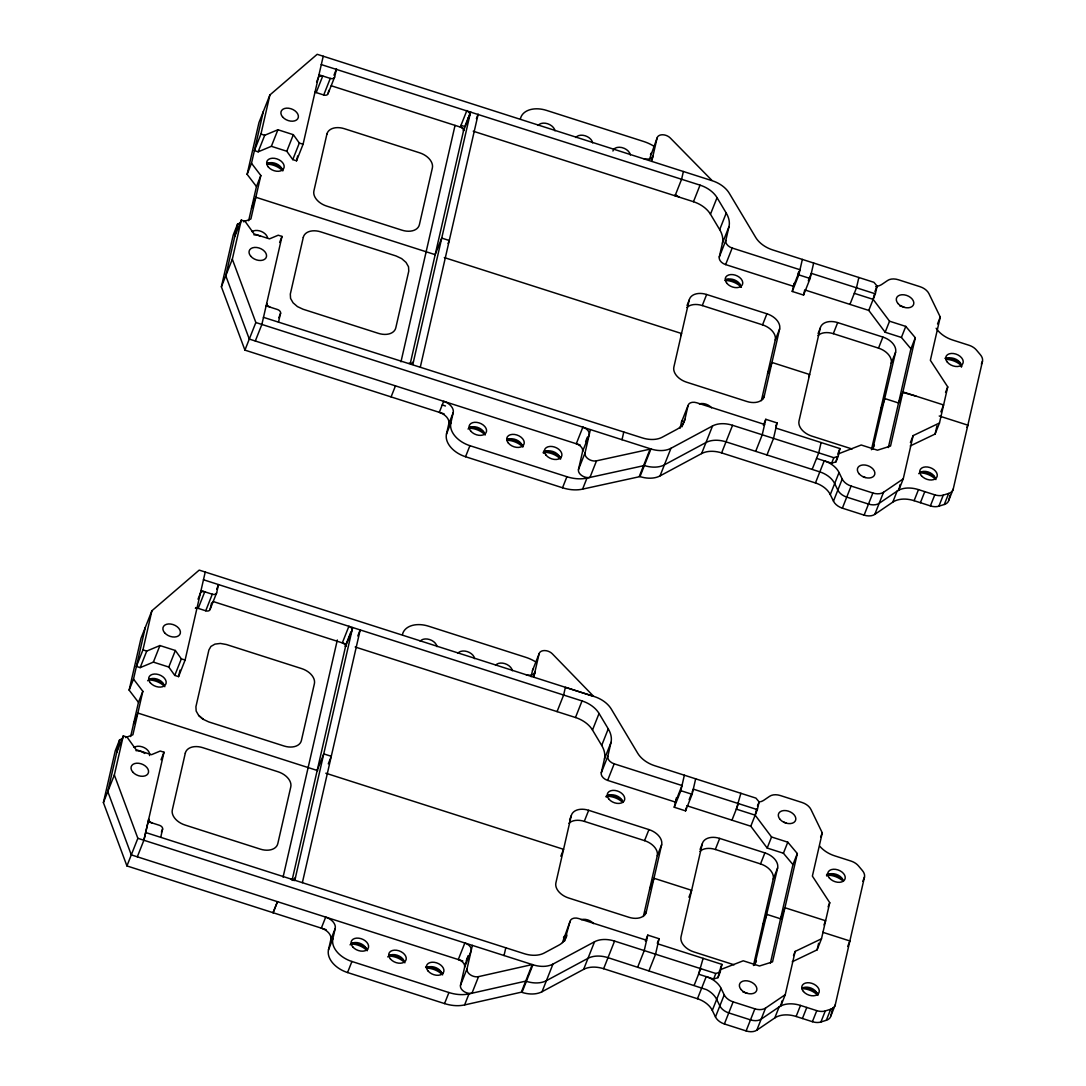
<?xml version="1.0" encoding="UTF-8"?>
<svg xmlns="http://www.w3.org/2000/svg" width="1086" height="1086" viewBox="0 0 1086 1086"><rect width="100%" height="100%" fill="white"/><g stroke="black" fill="none" stroke-linecap="round" stroke-linejoin="round"><path stroke-width="1.5" d="M651.736 161.38L657.071 138.044A7.928 5.254 21.6 0 1 662.487 134.759A7.928 5.254 21.6 0 1 670.347 138.058L712.28 180.751A23.797 15.774 21.6 0 1 729.29 193.281L755.666 237.386A23.797 15.774 21.6 0 0 772.675 249.916L873.931 282.319L877.108 286.093L875.343 293.831L868.773 310.42L885.158 332.248L901.407 337.447L910.937 348.81L888.348 447.554M412.829 364.462L470.645 111.722M590.377 429.594L585.042 452.916L578.485 469.491A7.928 5.254 21.6 0 0 581.757 475.559A7.928 5.254 21.6 0 0 589.956 477.406L596.513 460.831L650.935 448.966A23.797 15.774 21.6 0 0 670.958 448.301L712.538 425.956A23.797 15.774 21.6 0 1 732.561 425.291L833.817 457.681L838.175 456.31L839.94 448.572L775.893 428.088M326.153 929.697L126.926 865.936L103.401 802.608L115.252 750.847L119.623 739.797L122.569 738.684M130.646 736.539L138.465 702.357L129.139 690.139L140.976 638.364L151.904 610.753L199.213 570.109L593.621 696.343L552.367 653.853A7.928 5.254 21.6 0 0 544.507 650.568A7.928 5.254 21.6 0 0 539.077 653.84L532.52 670.415L531.095 676.632M444.12 413.888L244.92 350.126L221.395 286.813L233.232 235.038L237.617 223.987L240.563 222.888M248.64 220.729L256.459 186.548L247.119 174.33L258.97 122.569L269.898 94.957L317.193 54.3L711.601 180.534M119.623 739.797L107.785 791.558L131.297 854.886L462.812 961.001M129.139 690.139L133.51 679.089L145.348 627.314M237.617 223.987L225.766 275.763L249.291 339.076L580.141 444.988M247.119 174.33L251.504 163.28L263.341 111.519M103.401 802.608L114.342 774.997L123.288 735.887L127.048 737.095L136.103 749.734L151.524 754.675L160.253 751.023L164.013 752.231L143.881 840.238L137.325 856.813M205.24 572.023L185.109 660.057L178.552 676.619L174.778 675.411L168.792 667.048L153.37 662.121L140.175 667.632L136.402 666.424L142.958 649.862L151.904 610.753M221.395 286.813L232.323 259.201L241.268 220.091L245.042 221.3L254.083 233.938L269.504 238.866L278.247 235.214L282.007 236.422L261.875 324.442L255.305 341.004M323.221 56.228L303.089 144.248L296.532 160.809L292.772 159.601L286.785 151.253L271.364 146.311L258.156 151.823L254.395 150.615L260.952 134.053L269.898 94.957M133.51 679.089L142.836 691.307L132.886 734.815L125.514 737.584M251.504 163.28L260.83 175.498L250.88 219.005L243.508 221.775M178.552 676.619L180.032 670.103M296.532 160.809L297.645 155.95M657.912 943.883L721.946 964.382L720.181 972.119L715.823 973.49L614.567 941.087A23.797 15.774 21.6 0 0 594.544 941.766L552.964 964.096A23.797 15.774 21.6 0 1 532.941 964.775L143.881 840.252L148.728 819.088A3.964 2.634 21.6 0 0 151.904 822.876M195.684 607.563L205.729 610.78A3.964 2.634 21.6 0 0 210.087 609.409L211.594 602.811M314.696 92.296A3.964 2.634 21.6 0 1 316.189 92.568L323.723 94.984A3.964 2.634 21.4 0 0 328.081 93.6L328.827 90.301M160.714 837.333L162.601 829.08A3.964 2.634 21.6 0 0 159.425 825.292L148.13 821.668M210.087 609.409L216.643 592.847L218.53 584.594L216.738 589.114M266.111 305.872L277.419 309.496A3.964 2.634 21.6 0 1 280.595 313.27L278.464 322.148M328.081 93.6L334.637 77.038L336.524 68.785L333.986 75.206M283.079 877.135L337.325 639.993M400.965 361.814L455.048 125.392M292.039 880.42L346.095 644.093L350.859 632.038M410.25 363.593L464.089 128.284M345.497 646.672L352.068 630.097A3.964 2.634 21.6 0 0 348.891 626.31L342.321 642.885A3.964 2.634 21.6 0 1 345.497 646.672L346.095 644.093L213.06 601.495M467.862 119.813L468.46 117.234L464.767 126.56M294.835 880.257L352.651 627.518M302.37 882.674L360.185 629.934L357.796 635.962M420.363 366.878L478.179 114.125L476.387 118.645M472.383 945.39L467.048 968.726A7.928 5.254 21.6 0 0 470.333 974.794A7.928 5.254 21.6 0 0 478.532 976.64L532.262 964.558L521.321 992.183L464.604 1004.93A31.087 20.593 21.6 0 1 444.554 1003.586L347.547 972.54A23.797 15.774 21.6 0 1 328.488 949.829L330.85 939.512L335.221 928.462A11.905 7.887 21.6 0 0 325.691 917.113L321.32 928.15A11.905 7.887 21.6 0 1 330.85 939.512M936.146 328.243A23.797 15.774 21.6 0 0 952.693 340.04L968.983 345.253A11.905 7.887 21.6 0 1 976.463 350.086L980.414 354.783A11.905 7.887 21.6 0 1 982.463 361.312L953.25 489.012L948.879 500.062A11.905 7.887 21.6 0 1 944.318 504.474L938.901 506.185A11.905 7.887 21.6 0 1 930.39 505.9L914.1 500.687A23.797 15.774 21.6 0 0 892.76 502.153L874.787 514.384A11.905 7.887 21.6 0 1 864.117 515.131L842.369 508.167A11.905 7.887 21.6 0 1 833.464 501.162L830.288 494.605A19.833 13.141 21.6 0 0 815.45 482.944L721.62 452.903A23.797 15.774 21.6 0 0 701.597 453.581L660.016 475.912A23.797 15.774 21.6 0 1 639.993 476.591L582.598 489.121A31.087 20.593 21.6 0 1 562.534 487.777L465.541 456.731A23.797 15.774 21.6 0 1 446.482 434.02L448.83 423.703L453.215 412.653A11.905 7.887 21.6 0 0 443.672 401.304L439.301 412.354A11.905 7.887 21.6 0 1 448.83 423.703M328.488 949.829L332.859 938.779L335.221 928.462M446.482 434.02L450.853 422.97L453.215 412.653M478.532 976.64L471.962 993.215A7.928 5.254 21.6 0 1 463.776 991.369A7.928 5.254 21.6 0 1 460.491 985.301L465.826 961.965M578.485 469.491L583.223 448.735M649.374 159.574L657.071 138.044M526.208 674.759A7.928 5.254 21.6 0 0 534.923 672.017L533.742 677.175L539.077 653.84M504.026 955.531L505.805 947.793M622.02 439.721L623.785 431.984M683.379 171.507L681.601 179.244L675.044 195.806L473.238 131.216M571.236 815.79L555.896 882.85A15.869 10.521 21.6 0 0 568.602 897.986L628.875 917.276A15.869 10.521 21.6 0 0 646.306 911.792L661.645 844.732A15.869 10.521 21.6 0 0 648.939 829.595L588.666 810.305A15.869 10.521 21.6 0 0 571.236 815.79L569.593 819.944M689.216 299.994L673.877 367.041A15.869 10.521 21.6 0 0 686.596 382.191L746.869 401.481A15.869 10.521 21.6 0 0 764.3 395.983L779.639 328.936A15.869 10.521 21.6 0 0 766.92 313.786L706.647 294.496A15.869 10.521 21.6 0 0 689.216 299.994L687.031 305.519M562.467 942.485L570.082 921.308A7.928 5.254 21.6 0 1 578.797 918.566L646.604 940.272M610.997 742.444L607.834 756.25A7.928 5.254 21.6 0 0 614.187 763.825L681.994 785.531L675.438 802.092L607.631 780.386A7.928 5.254 21.6 0 1 601.277 772.825L604.44 759.005L610.997 742.444A31.738 21.028 21.6 0 0 608.255 728.855L599.051 713.461A23.797 15.774 21.6 0 0 582.042 700.932L203.462 579.761M680.107 428.223L681.506 422.074L688.062 405.512A7.928 5.254 21.6 0 1 696.778 402.77L764.598 424.463M728.991 226.635L725.828 240.454A7.928 5.254 21.6 0 0 732.181 248.029L799.988 269.735L793.432 286.297L725.624 264.59A7.928 5.254 21.6 0 1 719.271 257.015L722.421 243.21L728.991 226.635A31.738 21.028 21.6 0 0 726.235 213.06L717.045 197.666A23.797 15.774 21.6 0 0 700.036 185.136L321.212 64.576M564.53 941.155L570.082 921.308M681.927 426.852L684.913 419.332L688.062 405.512M643.387 916.462L657.274 855.782L661.645 844.732M761.381 400.653L775.255 339.986L779.639 328.936M695.664 778.825L692.121 794.3L685.565 810.875L674.257 807.251L676.456 797.681M813.658 263.029L810.115 278.505L803.559 295.066L792.251 291.455L794.11 283.351M797.803 275.247L798.481 272.301M648.98 970.775L655.55 954.2L659.08 938.725L647.785 935.114L644.242 950.589L637.686 967.151M674.257 807.251L680.827 790.689L684.356 775.214M766.974 454.966L773.531 438.405L777.074 422.929L765.779 419.305L762.236 434.78L755.68 451.355M792.251 291.455L798.807 274.88L802.35 259.405M685.565 810.875L686.271 807.78M803.559 295.066L804.726 289.908L868.773 310.42M754.729 965.006L777.617 868.013A15.869 10.521 21.6 0 0 764.897 852.877L719.692 838.406A15.869 10.521 21.6 0 0 702.262 843.903L681.031 936.743A15.869 10.521 21.6 0 0 693.737 951.879L734.095 964.802M872.723 449.197L895.597 352.217A15.869 10.521 21.6 0 0 882.891 337.067L837.686 322.596A15.869 10.521 21.6 0 0 820.256 328.094L799.024 420.934A15.869 10.521 21.6 0 0 811.731 436.083L852.089 448.993M812.247 469.152L818.735 452.862L821.097 442.545M720.181 972.119L717.995 977.644L713.638 979.015L698.569 974.196L703.117 958.354M721.335 969.296L743.231 960.798L759.467 965.997L772.54 961.884L797.328 853.555L787.798 842.193L771.549 836.994L755.164 815.165L736.322 809.138L740.869 793.296L654.682 765.711A23.797 15.774 21.6 0 1 637.686 753.195L611.296 709.077A23.797 15.774 21.6 0 0 594.3 696.56L565.385 687.316L563.62 695.054L557.064 711.615M858.85 277.5L856.487 287.804L849.944 304.379M717.995 977.644L719.76 969.907M755.164 815.165L756.575 808.975M816.55 458.387L831.632 463.206L835.989 461.835L837.048 457.192M839.94 448.572L837.754 454.097L861.225 445.002L877.461 450.201L890.534 446.075L915.308 337.746L905.778 326.397L889.543 321.198L873.144 299.356L874.216 294.713M770.422 963.078L792.943 864.605L783.413 853.243L767.178 848.044L750.793 826.215L757.349 809.64L759.114 801.902L755.937 798.115L740.869 793.296M753.467 965.508L773.232 879.063L777.617 868.013M871.447 449.713L891.226 363.267L895.597 352.217M526.384 981.337A23.797 15.774 21.6 0 0 546.407 980.672L587.988 958.327A23.797 15.774 21.6 0 1 608.011 957.662L706.619 989.685A19.833 13.141 21.6 0 1 716.679 999.364L719.855 1005.907A11.905 7.887 21.6 0 0 728.747 1012.912L750.507 1019.876A11.905 7.887 21.6 0 0 761.177 1019.143L780.888 1005.717L781.988 1000.912M450.853 422.97A23.797 15.774 21.6 0 0 469.912 445.681L566.906 476.727A31.087 20.593 21.6 0 0 586.969 478.084L644.378 465.541A23.797 15.774 21.6 0 0 664.401 464.862L705.981 442.518A23.797 15.774 21.6 0 1 726.005 441.853L819.835 471.881A19.833 13.141 21.6 0 1 834.672 483.555L837.835 490.112A11.905 7.887 21.6 0 0 846.741 497.103L868.488 504.067A11.905 7.887 21.6 0 0 879.158 503.334L898.869 489.908L900.104 484.532M780.888 1005.717L785.259 994.667L795.156 951.417L821.491 938.806L829.745 902.697L812.382 876.103L822.278 832.853L810.97 809.504A11.905 7.887 21.6 0 0 802.079 802.5L780.318 795.536A11.905 7.887 21.6 0 0 769.648 796.282L764.123 800.043A19.833 13.141 21.6 0 1 760.512 801.753M898.869 489.908L903.24 478.858L913.136 435.608L939.471 422.997L947.739 386.901L930.363 360.308L940.259 317.044L928.964 293.695A11.905 7.887 21.6 0 0 920.059 286.704L898.312 279.74A11.905 7.887 21.6 0 0 887.642 280.473L882.103 284.233A19.833 13.141 21.6 0 1 875.655 286.595M792.237 961.762L817.106 949.856L818.613 943.286M910.231 445.952L935.1 434.047L936.974 425.848M532.941 964.775L521.999 992.387A23.797 15.774 21.6 0 0 542.036 991.722L583.616 969.377A23.797 15.774 21.6 0 1 603.64 968.712L697.47 998.74A19.833 13.141 21.6 0 1 712.307 1010.414L715.47 1016.958A11.905 7.887 21.6 0 0 724.376 1023.962L746.123 1030.926A11.905 7.887 21.6 0 0 756.793 1030.193L774.766 1017.949A23.797 15.774 21.6 0 1 796.119 1016.482L812.396 1021.695A11.905 7.887 21.6 0 0 820.907 1021.994L826.324 1020.283A11.905 7.887 21.6 0 0 830.885 1015.872L832.758 1007.686M948.879 500.062L950.006 495.162M830.885 1015.872L835.27 1004.822L864.47 877.121A11.905 7.887 21.6 0 0 862.42 870.592L858.469 865.881A11.905 7.887 21.6 0 0 850.99 861.062L834.713 855.849A23.797 15.774 21.6 0 1 819.767 846.198M258.156 151.823L264.726 135.261L277.921 129.75L293.342 134.691L299.329 143.04L303.089 144.248M234.712 236.653L241.268 220.091M271.364 146.311L277.921 129.75M256.459 186.548L260.83 175.498M251.477 208.308L255.862 197.258L435.174 254.653L441.73 238.092L449.265 240.495L448.07 243.508M286.785 151.253L293.342 134.691M316.596 81.898L318.904 76.468L322.746 76.006L316.189 92.568M292.772 159.601L299.329 143.04M323.723 94.984L330.28 78.409A3.964 2.634 21.6 0 0 334.637 77.038M279.618 242.449L282.007 236.422M244.92 350.126L255.848 322.515L232.323 259.201M263.396 317.329L642.22 437.875A23.797 15.774 21.6 0 0 662.243 437.21L676.754 429.418A31.738 21.028 21.6 0 0 684.913 419.332M140.175 667.632L146.732 651.071L159.927 645.546L175.348 650.487L181.335 658.849L185.109 660.057M278.803 317.791L280.595 313.27M116.731 752.449L123.288 735.887M153.37 662.121L159.927 645.546M138.465 702.357L142.836 691.307M133.497 724.104L137.868 713.054L317.791 770.653M168.792 667.048L175.348 650.487M198.019 599.2L200.394 593.173A3.964 2.634 21.6 0 1 204.752 591.789L198.195 608.364A3.964 2.634 21.6 0 0 195.358 608.269M174.778 675.411L181.335 658.849M205.729 610.78L212.286 594.218A3.964 2.634 21.6 0 0 216.643 592.847M161.04 759.752L164.013 752.231M126.926 865.936L137.854 838.311L114.342 774.997M161.42 832.093L162.601 829.08M468.69 116.65L469.668 114.179M463.491 130.863L470.048 114.302M425.685 252.889L426.133 251.762M391.082 396.919L395.467 385.869M317.18 770.463L323.75 753.888L331.284 756.304L328.298 763.838M294.238 880.692L295.433 877.678A3.964 2.634 21.6 0 1 291.075 879.049M465.541 456.731L469.912 445.681M651.722 159.221L652.917 156.208M347.547 972.54L351.918 961.49A23.797 15.774 21.6 0 1 332.859 938.779M562.534 487.777L566.906 476.727M585.598 441.649L587.39 437.129M710.461 214.227A23.797 15.774 21.6 0 0 693.465 201.724L700.036 185.136M582.598 489.121L586.969 478.084M717.045 197.666L710.475 214.227L719.679 229.621A31.738 21.028 21.6 0 1 722.421 243.21M533.728 675.03L534.923 672.017M719.679 229.621L726.235 213.06M680.678 335.723L681.546 333.524L444.323 257.586M719.271 257.015L725.828 240.454M686.895 307.46A15.869 10.521 21.6 0 1 702.275 305.546L706.647 294.496M639.315 476.374L650.256 448.749L255.848 322.515M639.993 476.591L650.935 448.966M725.624 264.59L732.181 248.029M444.554 1003.586L448.925 992.536A31.087 20.593 21.6 0 0 468.976 993.88L525.705 981.133M660.016 475.912L670.958 448.301M460.491 985.301L467.048 968.726M604.44 759.005A31.738 21.028 21.6 0 0 601.698 745.43L592.494 730.023A23.797 15.774 21.6 0 0 575.485 717.507L582.042 700.932M464.604 1004.93L468.976 993.88M701.597 453.581L712.538 425.956M592.494 730.023L599.051 713.461M775.255 339.986A15.869 10.521 21.6 0 0 762.548 324.85L766.92 313.786M601.698 745.43L608.255 728.855M560.824 856.23L563.566 849.32L325.814 773.218M721.62 452.903L732.561 425.291M601.277 772.825L607.834 756.25M568.901 823.269A15.869 10.521 21.6 0 1 584.282 821.355L588.666 810.305M767.585 373.516L771.97 362.452L809.64 374.521L808.758 376.733M607.631 780.386L614.187 763.825M808.31 280.88L811.296 273.346L875.343 293.831M763.2 398.752L764.3 395.983M763.39 425.332L765.779 419.305M542.036 991.722L552.964 964.096M775.879 425.943L777.074 422.929M818.07 333.619L820.256 328.094M817.934 335.574A15.869 10.521 21.6 0 1 833.301 333.66L837.686 322.596M583.616 969.377L594.544 941.766M657.274 855.782A15.869 10.521 21.6 0 0 644.555 840.645L648.939 829.595M603.64 968.712L614.567 941.087M874.922 291.618L877.108 286.093M649.604 889.312L653.976 878.262L691.646 890.316L688.918 897.226M689.135 799.69L690.913 795.169M692.108 792.156L693.302 789.142L757.349 809.64M815.45 482.944L824.206 460.831A19.833 13.141 21.6 0 1 839.044 472.505L842.22 479.062A11.905 7.887 21.6 0 0 851.112 486.053L872.872 493.017A11.905 7.887 21.6 0 0 883.542 492.284L903.24 478.858M645.206 914.548L646.306 911.792M831.632 463.206L833.817 457.681M891.226 363.267A15.869 10.521 21.6 0 0 878.52 348.131L882.891 337.067M885.158 332.248L889.543 321.198M645.396 941.141L647.785 935.114M835.989 461.835L838.175 456.31M830.288 494.605L839.044 472.505M657.301 943.245L659.08 938.725M833.464 501.162L842.22 479.062M901.407 337.447L905.778 326.397M700.076 849.428L702.262 843.903M880.61 409.693L884.981 398.63L898.543 402.974L902.914 391.924L943.598 404.956L940.87 411.852M842.369 508.167L851.112 486.053M910.937 348.81L915.308 337.746M699.941 851.37A15.869 10.521 21.6 0 1 715.321 849.456L719.692 838.406M731.95 820.188L738.507 803.613M937.53 323.954L940.259 317.044M864.117 515.131L872.872 493.017M757.471 806.043L759.114 801.902M874.787 514.384L883.542 492.284M694.198 985.246L700.755 968.671M910.407 442.518L913.136 435.608M892.76 502.153L897.131 491.103A23.797 15.774 21.6 0 1 918.485 489.623L934.774 494.836A11.905 7.887 21.6 0 0 943.272 495.135L948.689 493.424A11.905 7.887 21.6 0 0 953.25 489.012M697.47 998.74L706.212 976.64A19.833 13.141 21.6 0 1 721.05 988.314L724.226 994.857A11.905 7.887 21.6 0 0 733.131 1001.862L754.879 1008.826A11.905 7.887 21.6 0 0 765.549 1008.093L785.259 994.667M945.539 392.426L947.739 386.901M713.638 979.015L715.823 973.49M773.232 879.063A15.869 10.521 21.6 0 0 760.526 863.927L764.897 852.877M767.178 848.044L771.549 836.994M720.317 968.522L721.946 964.382M935.1 434.047L939.471 422.997M712.307 1010.414L721.05 988.314M914.1 500.687L918.485 489.623M715.47 1016.958L724.226 994.857M920.412 502.696L924.783 491.646M783.413 853.243L787.798 842.193M981.377 364.081L982.463 361.312M762.616 925.489L766.987 914.439L781.336 919.027M724.376 1023.962L733.131 1001.862M930.39 505.9L934.774 494.836M792.943 864.605L797.328 853.555M966.988 427.368L967.857 425.169L939.227 415.992M938.901 506.185L943.272 495.135M944.318 504.474L948.689 493.424M780.549 918.783L784.934 907.733L825.618 920.752L823.975 924.892M820.636 836.994L822.278 832.853M746.123 1030.926L754.879 1008.826M756.793 1030.193L765.549 1008.093M793.513 955.558L795.156 951.417M774.766 1017.949L779.151 1006.898A23.797 15.774 21.6 0 1 800.491 1005.432L816.781 1010.645A11.905 7.887 21.6 0 0 825.292 1010.93L830.709 1009.233A11.905 7.887 21.6 0 0 835.27 1004.822M828.102 906.837L829.745 902.697M817.106 949.856L821.491 938.806M796.119 1016.482L800.491 1005.432M802.418 1018.505L806.803 1007.441M862.841 881.262L864.47 877.121M812.396 1021.695L816.781 1010.645M847.677 946.49L849.876 940.965L822.781 932.29M820.907 1021.994L825.292 1010.93M826.324 1020.283L830.709 1009.233M413.413 361.882L411.893 363.348L409.055 363.253M652.808 156.669L649.876 159.153L644.202 158.963M742.824 991.885L747.304 993.323M902.737 392.385L915.973 396.105M679.049 197.082L675.044 195.806L675.302 194.693L679.049 197.082L693.479 201.697M318.972 74.798L330.28 78.409M460.993 125.352L463.505 126.152M331.257 85.767L462.826 127.876M798.807 274.88L810.115 278.505M854.315 293.342L873.144 299.356M260.952 134.053L264.726 135.261M833.301 333.66L878.52 348.131M702.275 305.546L762.548 324.85M200.991 590.594L212.286 594.218M355.176 646.998L575.485 717.507M680.827 790.689L692.121 794.3M686.746 805.717L750.793 826.215M142.958 649.862L146.732 651.071M715.321 849.456L760.526 863.927M584.282 821.355L644.555 840.645M145.646 832.514L524.226 953.684A23.797 15.774 21.6 0 0 544.249 953.006L558.761 945.214A31.738 21.028 21.6 0 0 566.919 935.127M137.854 838.311L143.881 840.238M351.918 961.49L448.925 992.536M442.233 404.956L445.464 405.988M784.051 822.197L786.25 823.107M203.041 719.231L208.621 721.864L283.975 745.987A15.869 10.521 21.6 0 0 301.406 740.489L314.383 683.759A15.869 10.521 21.6 0 0 301.677 668.609L226.322 644.5L220.377 643.441L214.974 644.107L210.942 646.414L208.892 649.985L195.914 706.728L196.159 711.045L198.657 715.43L203.041 719.231L198.657 715.43M269.885 307.08L267.4 305.465L266.708 303.293M470.184 113.704L466.871 110.514L460.315 127.076A3.964 2.634 21.6 0 1 463.437 129.791L463.559 130.605M863.098 476.605A9.122 6.041 21.6 0 1 865.298 477.528M681.506 422.074A7.928 5.254 21.6 0 1 682.537 420.282M899.751 305.872A9.122 6.041 21.6 0 1 904.231 307.311M650.514 154.619A7.928 5.254 21.6 0 1 651.478 152.882M725.394 280.161A9.122 6.041 21.6 0 1 734.693 280.012A9.122 6.041 21.6 0 1 740.937 286.663M945.892 359.045A9.122 6.041 21.6 0 1 956.264 359.398A9.122 6.041 21.6 0 1 961.381 367.177M945.757 359.371A16.263 10.779 21.6 0 1 961.87 366.118M725.258 280.487A16.263 10.779 21.6 0 1 741.385 287.233M725.692 279.373A16.263 10.779 21.6 0 1 739.851 284.369M944.901 358.299A16.263 10.779 21.6 0 1 960.35 363.253M874.366 445.056A15.869 10.521 21.6 0 1 872.316 448.64M699.303 403.897A9.122 6.041 21.6 0 1 711.561 407.82M918.742 473.672A9.122 6.041 21.6 0 1 928.109 471.948A9.122 6.041 21.6 0 1 935.48 479.035M919.801 472.844A16.263 10.779 21.6 0 1 935.915 479.591M920.236 471.745A16.263 10.779 21.6 0 1 934.394 476.727M596.513 460.831A7.928 5.254 21.6 0 1 588.327 458.984A7.928 5.254 21.6 0 1 585.042 452.916M266.844 163.823A9.122 6.041 21.6 0 1 276.143 163.66A9.122 6.041 21.6 0 1 282.387 170.326M266.708 164.135A16.263 10.779 21.6 0 1 282.822 170.896M267.142 163.036A16.263 10.779 21.6 0 1 283.27 169.796M253.988 234.875A9.122 6.041 21.6 0 1 260.708 236.395M252.074 231.617A9.122 6.041 21.6 0 1 261.373 231.467A9.122 6.041 21.6 0 1 267.618 238.119M520.465 118.645A23.797 15.774 21.6 0 1 546.611 110.419L643.604 141.465A31.087 20.593 21.6 0 1 653.419 145.918M538.222 125.46A9.122 6.041 21.6 0 1 547.602 123.736A9.122 6.041 21.6 0 1 554.96 130.822M612.925 151.022A9.122 6.041 21.6 0 1 621.803 147.547A9.122 6.041 21.6 0 1 630.314 154.931M575.892 137.515A9.122 6.041 21.6 0 1 585.273 135.804A9.122 6.041 21.6 0 1 592.63 142.877M468.039 429.038A9.122 6.041 21.6 0 1 477.419 427.327A9.122 6.041 21.6 0 1 484.777 434.4M469.098 428.21A16.263 10.779 21.6 0 1 485.225 434.97M469.532 427.11A16.263 10.779 21.6 0 1 483.691 432.092M543.38 453.161A9.122 6.041 21.6 0 1 552.76 451.437A9.122 6.041 21.6 0 1 560.132 458.523M543.149 452.373A16.263 10.779 21.6 0 1 560.566 459.079M543.584 451.274A16.263 10.779 21.6 0 1 561 457.98M506.904 439.952A9.122 6.041 21.6 0 1 516.203 439.789A9.122 6.041 21.6 0 1 522.447 446.455M506.768 440.278A16.263 10.779 21.6 0 1 522.895 447.025M507.203 439.165A16.263 10.779 21.6 0 1 523.33 445.925M532.52 670.415A7.928 5.254 21.6 0 1 533.484 668.677M402.472 634.455A23.797 15.774 21.6 0 1 428.617 626.215L525.61 657.261A31.087 20.593 21.6 0 1 535.439 661.713M420.241 641.256A9.122 6.041 21.6 0 1 429.608 639.545A9.122 6.041 21.6 0 1 436.979 646.618M495.583 665.379A9.122 6.041 21.6 0 1 504.949 663.655A9.122 6.041 21.6 0 1 512.32 670.741M457.912 653.324A9.122 6.041 21.6 0 1 467.279 651.6A9.122 6.041 21.6 0 1 474.65 658.673M606.219 797.11A9.122 6.041 21.6 0 1 615.586 795.4A9.122 6.041 21.6 0 1 622.957 802.473M826.704 875.995A9.122 6.041 21.6 0 1 836.084 874.284A9.122 6.041 21.6 0 1 843.442 881.357M826.473 875.207A16.263 10.779 21.6 0 1 841.922 880.162M605.974 796.323A16.263 10.779 21.6 0 1 621.423 801.278M607.698 795.183A16.263 10.779 21.6 0 1 621.857 800.165M826.908 874.108A16.263 10.779 21.6 0 1 842.356 879.049M147.655 680.773A9.122 6.041 21.6 0 1 157.036 679.062A9.122 6.041 21.6 0 1 164.393 686.135M148.714 679.945A16.263 10.779 21.6 0 1 164.841 686.691M149.149 678.845A16.263 10.779 21.6 0 1 163.307 683.827M350.059 944.847A9.122 6.041 21.6 0 1 359.425 943.123A9.122 6.041 21.6 0 1 366.796 950.196M351.104 944.019A16.263 10.779 21.6 0 1 367.231 950.766M351.552 942.906A16.263 10.779 21.6 0 1 367.665 949.666M426.594 967.802A9.122 6.041 21.6 0 1 435.893 967.653A9.122 6.041 21.6 0 1 442.138 974.318M426.445 968.128A16.263 10.779 21.6 0 1 442.572 974.889M425.603 967.069A16.263 10.779 21.6 0 1 443.007 973.775M387.729 956.902A9.122 6.041 21.6 0 1 397.096 955.191A9.122 6.041 21.6 0 1 404.467 962.264M388.774 956.074A16.263 10.779 21.6 0 1 404.902 962.82M389.222 954.974A16.263 10.779 21.6 0 1 403.368 959.956M563.525 937.883A7.928 5.254 21.6 0 1 564.544 936.091M756.372 960.866A15.869 10.521 21.6 0 1 754.322 964.436M581.322 919.693A9.122 6.041 21.6 0 1 593.567 923.616M801.943 988.328A9.122 6.041 21.6 0 1 811.242 988.165A9.122 6.041 21.6 0 1 817.486 994.83M801.807 988.64A16.263 10.779 21.6 0 1 817.921 995.4M804.916 987.717A16.263 10.779 21.6 0 1 818.369 994.301M136.008 750.684A9.122 6.041 21.6 0 1 144.669 753.453M134.08 747.412A9.122 6.041 21.6 0 1 144.465 747.765A9.122 6.041 21.6 0 1 149.569 755.557M185.299 753.155L172.321 809.885A15.869 10.521 21.6 0 0 185.027 825.034L260.368 849.143A15.869 10.521 21.6 0 0 277.799 843.646L290.776 786.916A15.869 10.521 21.6 0 0 278.07 771.779L202.729 747.657A15.869 10.521 21.6 0 0 185.299 753.155M303.293 237.345L290.315 294.089L290.559 298.406L293.057 302.79L297.428 306.591L303.021 309.225L378.362 333.348A15.869 10.521 21.6 0 0 395.793 327.85L408.77 271.106L408.526 266.789L406.028 262.405L401.644 258.604L396.064 255.97L320.723 231.861A15.869 10.521 21.6 0 0 303.293 237.345M326.886 134.189L313.908 190.919A15.869 10.521 21.6 0 0 326.614 206.069L401.969 230.178A15.869 10.521 21.6 0 0 419.386 224.693L432.364 167.95A15.869 10.521 21.6 0 0 419.658 152.814L344.316 128.691A15.869 10.521 21.6 0 0 326.886 134.189M277.473 901.665L273.102 912.715L277.473 901.665M582.843 427.192L576.286 443.753A7.928 5.254 21.6 0 1 582.639 451.314L589.196 434.753A7.928 5.254 21.6 0 0 585.639 428.495L582.843 427.192M464.849 942.987L458.292 959.549A7.928 5.254 21.6 0 1 464.645 967.124L471.202 950.549A7.928 5.254 21.6 0 0 464.849 942.987M468.215 955.938L466.423 960.458L468.215 955.938M897.973 303.51A9.122 6.041 21.6 0 0 913.082 305.492A9.122 6.041 21.6 0 0 904.122 294.822A9.122 6.041 21.6 0 0 897.973 303.51M726.887 283.337A9.122 6.041 21.6 0 0 741.996 285.319A9.122 6.041 21.6 0 0 733.036 274.649A9.122 6.041 21.6 0 0 726.887 283.337M947.386 362.222A9.122 6.041 21.6 0 0 962.481 364.204A9.122 6.041 21.6 0 0 953.535 353.534A9.122 6.041 21.6 0 0 947.386 362.222M921.43 475.695A9.122 6.041 21.6 0 0 936.526 477.677A9.122 6.041 21.6 0 0 927.58 467.007A9.122 6.041 21.6 0 0 921.43 475.695M859.04 473.713A9.122 6.041 21.6 0 0 874.135 475.695A9.122 6.041 21.6 0 0 865.189 465.039A9.122 6.041 21.6 0 0 859.04 473.713M282.564 116.908A9.122 6.041 21.6 0 0 297.659 118.89A9.122 6.041 21.6 0 0 288.713 108.233A9.122 6.041 21.6 0 0 282.564 116.908M268.337 167A9.122 6.041 21.6 0 0 283.432 168.982A9.122 6.041 21.6 0 0 274.486 158.312A9.122 6.041 21.6 0 0 268.337 167M250.703 256.174A9.122 6.041 21.6 0 0 265.812 258.156A9.122 6.041 21.6 0 0 256.853 247.499A9.122 6.041 21.6 0 0 250.703 256.174M470.727 431.074A9.122 6.041 21.6 0 0 485.822 433.056A9.122 6.041 21.6 0 0 476.876 422.386A9.122 6.041 21.6 0 0 470.727 431.074M546.068 455.183A9.122 6.041 21.6 0 0 561.177 457.165A9.122 6.041 21.6 0 0 552.217 446.509A9.122 6.041 21.6 0 0 546.068 455.183M508.397 443.129A9.122 6.041 21.6 0 0 523.506 445.111A9.122 6.041 21.6 0 0 514.547 434.454A9.122 6.041 21.6 0 0 508.397 443.129M608.893 799.133A9.122 6.041 21.6 0 0 624.002 801.115A9.122 6.041 21.6 0 0 615.056 790.459A9.122 6.041 21.6 0 0 608.893 799.133M829.392 878.017A9.122 6.041 21.6 0 0 844.501 879.999A9.122 6.041 21.6 0 0 835.541 869.343A9.122 6.041 21.6 0 0 829.392 878.017M779.979 819.306A9.122 6.041 21.6 0 0 795.088 821.287A9.122 6.041 21.6 0 0 786.142 810.631A9.122 6.041 21.6 0 0 779.979 819.306M150.343 682.795A9.122 6.041 21.6 0 0 165.452 684.777A9.122 6.041 21.6 0 0 156.493 674.121A9.122 6.041 21.6 0 0 150.343 682.795M164.57 632.717A9.122 6.041 21.6 0 0 179.679 634.686A9.122 6.041 21.6 0 0 170.719 624.029A9.122 6.041 21.6 0 0 164.57 632.717M352.733 946.87A9.122 6.041 21.6 0 0 367.842 948.852A9.122 6.041 21.6 0 0 358.882 938.195A9.122 6.041 21.6 0 0 352.733 946.87M428.074 970.993A9.122 6.041 21.6 0 0 443.183 972.975A9.122 6.041 21.6 0 0 434.237 962.305A9.122 6.041 21.6 0 0 428.074 970.993M390.403 958.938A9.122 6.041 21.6 0 0 405.512 960.906A9.122 6.041 21.6 0 0 396.566 950.25A9.122 6.041 21.6 0 0 390.403 958.938M803.436 991.491A9.122 6.041 21.6 0 0 818.545 993.473A9.122 6.041 21.6 0 0 809.586 982.816A9.122 6.041 21.6 0 0 803.436 991.491M741.046 989.522A9.122 6.041 21.6 0 0 756.155 991.504A9.122 6.041 21.6 0 0 747.195 980.848A9.122 6.041 21.6 0 0 741.046 989.522M132.709 771.983A9.122 6.041 21.6 0 0 147.818 773.965A9.122 6.041 21.6 0 0 138.872 763.295A9.122 6.041 21.6 0 0 132.709 771.983"/></g></svg>
